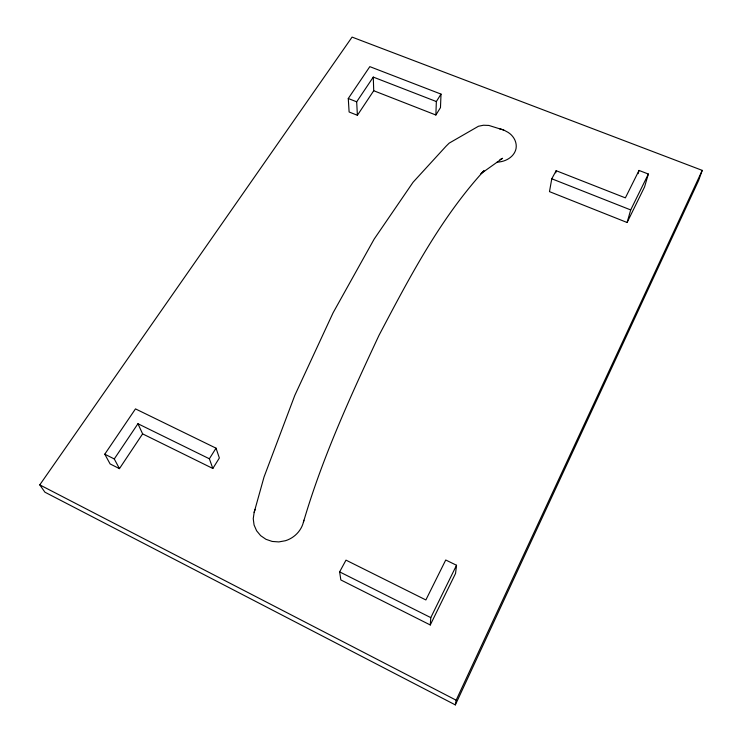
<?xml version="1.0" encoding="UTF-8"?>
<svg xmlns="http://www.w3.org/2000/svg" width="742" height="742" viewBox="0 0 742 742"><rect width="100%" height="100%" fill="white"/><g stroke="black" fill="none" stroke-linecap="round" stroke-linejoin="round"><path stroke-width="1.11" d="M373.727 90.728L435.869 115.01L436.352 101.543L441.017 94.104L369.822 66.641L348.276 98.501L349.111 111.996L357.394 115.288L373.727 90.728L373.272 77.085L436.352 101.543M441.017 94.104L440.47 107.636L435.869 115.01M430.277 624.977L430.787 617.622L456.525 565.256L445.738 559.997L425.871 599.953L345.995 560.136L339.632 571.878L340.847 579.947L430.277 624.977L455.551 573.436L456.525 565.256M503.772 130.091L488.876 125.444L483.496 125.231L478.46 126.251L449.179 143.132L446.016 146.257L413.081 182.235L374.163 239.1L333.102 312.772L294.787 395.43L264.031 477.013L254.154 512.379L253.245 518.704L254.07 524.984L256.593 530.762L260.646 535.65L265.951 539.295L272.156 541.437L278.825 541.92L285.475 540.714A25.757 24.05 -24.9 0 0 303.84 520.216M455.347 704.9L456.154 700.198L702.229 170.372L352.079 37.1L39.771 484.869L44.919 492.187L455.347 704.9L698.602 180.519L702.229 170.372M551.779 178.785L549.479 191.631L627.111 222.498L644.557 186.928L648.36 174.036L639.029 170.437L625.376 197.873L556.157 170.697L551.779 178.785L630.7 209.93L627.111 222.498M555.767 172.858L556.157 170.697M638.12 173.665L639.029 170.437M303.395 522.312C322.269 457.647 350.549 396.209 379.004 335.31C409.371 277.749 439.802 219.168 483.988 170.753L481.558 173.053M630.7 209.93L648.36 174.036M142.612 433.875L212.833 468.471L219.363 458L216.033 448.168L135.48 408.888L104.78 454.187L110.104 463.935L119.443 468.638L142.612 433.875L137.938 423.728L114.277 458.955L119.443 468.638M212.833 468.471L209.365 458.779L216.033 448.168M357.394 115.288L356.679 101.821L373.272 77.085M480.742 173.823L502.584 158.296L499.95 159.576M348.276 98.501L356.679 101.821M137.938 423.728L209.365 458.779M339.632 571.878L430.787 617.622M104.78 454.187L114.277 458.955M39.771 484.869L456.154 700.198M499.579 128.83A15.944 12.633 4.7 0 1 506.109 131.306C512.555 134.237 517.304 141.314 516.052 148.53A21.286 16.908 4.7 0 1 497.112 162.173M254.154 512.379A25.757 24.05 -24.9 0 1 255.248 509.327"/></g></svg>
